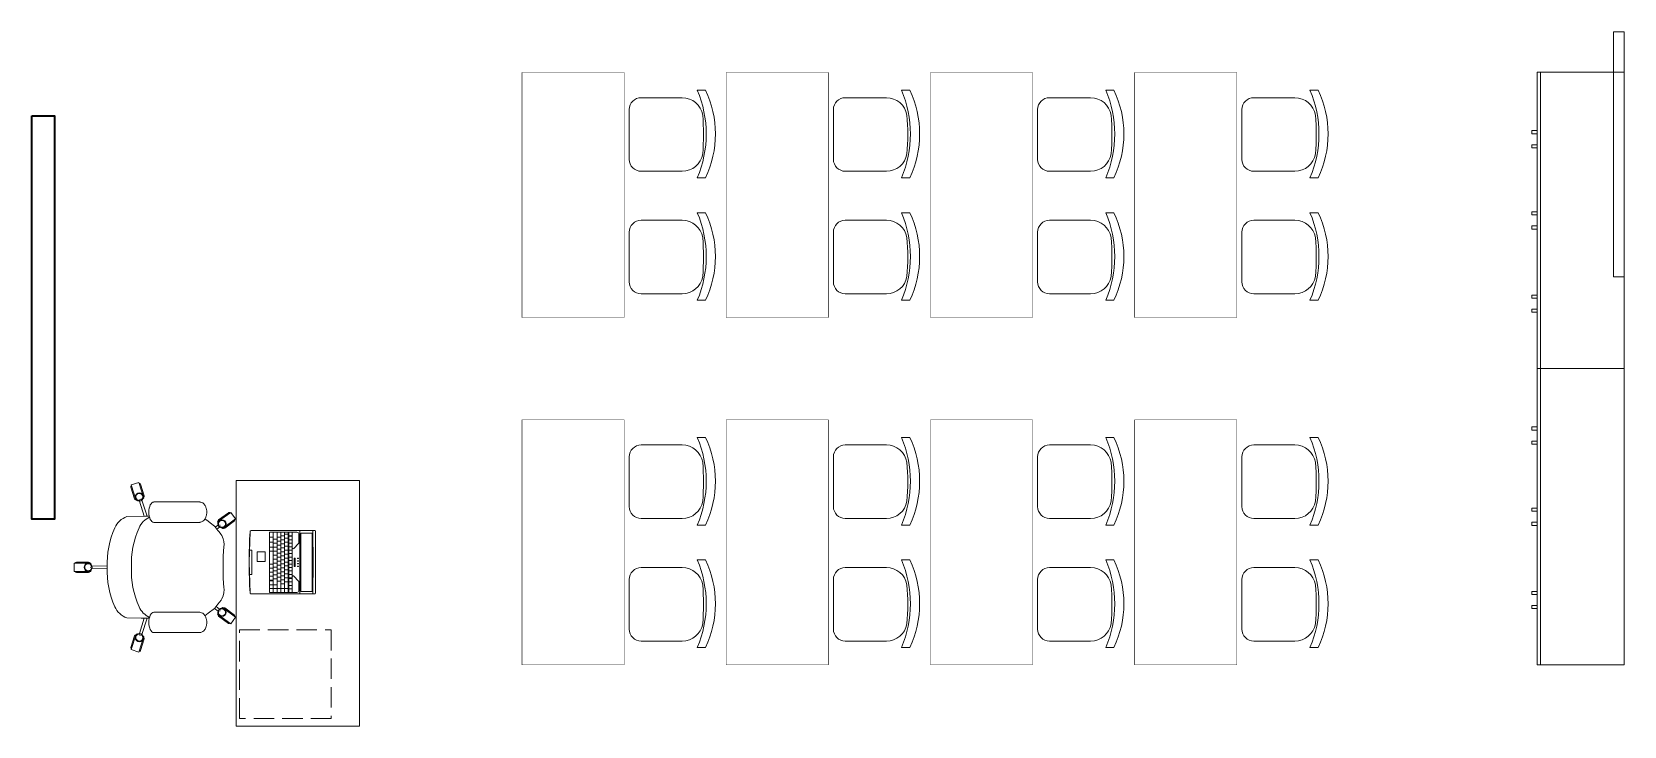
# Model space of a CAD drawing. Header units: millimetres. Extents: x -217756 to 263180, y 55413 to 130608.
# Drawn here: x 97811 to 105607, y 67246 to 70645 of the extents above; entities that cross this region are included whole.
import ezdxf

# ---------------------------------------------------------------- set-up
doc = ezdxf.new("R2010")
doc.units = ezdxf.units.MM
doc.linetypes.add('ГОСТ 2.303 4', pattern=[7, 5, -2, 0])
doc.layers.add('ТХ_мебель передв', color=250, linetype='Continuous', lineweight=13)
doc.layers.add('ТХ_обор_комп принт', color=30, linetype='Continuous', lineweight=13)

# ---------------------------------------------------------------- blocks, each defined once
blk = doc.blocks.new('тумба под доской')
for points in [[(-1450.6, -426.2), (0, -426.2), (0, 0), (-1450.6, 0)], [(-1164.7, -452.7), (-1148.9, -452.7), (-1148.9, -426.2), (-1164.7, -426.2)], [(-1095.9, -452.7), (-1080, -452.7), (-1080, -426.2), (-1095.9, -426.2)], [(-767.7, -452.7), (-751.8, -452.7), (-751.8, -426.2), (-767.7, -426.2)], [(-698.8, -452.7), (-683, -452.7), (-683, -426.2), (-698.8, -426.2)], [(-360, -452.7), (-344.1, -452.7), (-344.1, -426.2), (-360, -426.2)], [(-291.2, -452.7), (-275.3, -452.7), (-275.3, -426.2), (-291.2, -426.2)]]:
    blk.add_lwpolyline(points, close=True)
blk.add_lwpolyline([(-1450.6, -410.3), (0, -410.3)])
blk = doc.blocks.new('A$Cdd239fcc')
at = {"layer": 'ТХ_мебель передв', "rotation": 270}
for p in [(176023.2, -4291.3), (176023.2, -5741.9)]:
    blk.add_blockref('тумба под доской', p, dxfattribs=at)
blk = doc.blocks.new('СК33 790х830')
for p, q in [((-25.4, 658.7), (-25.4, 718.7)), ((-20.4, 728.7), (19.6, 728.7)), ((-20.4, 728.7), (-20.4, 648.7)), ((19.6, 728.7), (19.6, 648.7)), ((24.6, 658.7), (24.6, 718.7)), ((-20.4, 648.7), (-16.3, 648.7)), ((-7.5, 567.9), (-6.5, 641.6)), ((-2.4, 648.7), (1.6, 648.7)), ((6.6, 567.9), (5.6, 641.6)), ((15.5, 648.7), (19.6, 648.7)), ((-248.7, 471.7), (-250.3, 402.2)), ((247.8, 471.7), (249.4, 380.4)), ((-403.5, 450.5), (-415.6, 412.4)), ((-415.6, 412.4), (-339.4, 388.1)), ((-350.4, 386.4), (-407.6, 404.6)), ((-403.5, 450.5), (-327.2, 426.2)), ((-335.3, 434), (-392.4, 452.2)), ((-338.1, 392), (-339.4, 388.1)), ((-332.7, 409.1), (-333.9, 405.2)), ((-250.3, 372.2), (-328.7, 398.8)), ((-327.2, 426.2), (-328.5, 422.3)), ((-250.3, 387.2), (-324.8, 410.3)), ((-250.3, 402.2), (-250.3, 398.4)), ((-250.3, 398.4), (-250.3, 380.4)), ((249.4, 387.2), (323.9, 410.3)), ((249.4, 372.2), (327.9, 398.8)), ((402.6, 450.5), (326.4, 426.2)), ((326.4, 426.2), (327.6, 422.3)), ((331.8, 409.1), (333, 405.2)), ((334.4, 434), (391.5, 452.2)), ((337.3, 392), (338.5, 388.1)), ((414.7, 412.4), (338.5, 388.1)), ((349.5, 386.4), (406.7, 404.6)), ((402.6, 450.5), (414.7, 412.4)), ((-319.3, 343.9), (-320.4, 340)), ((-320.4, 140.1), (-320.4, 340)), ((-316.5, 348.5), (-319.3, 343.9)), ((-311.9, 352.8), (-316.5, 348.5)), ((-305.7, 356.6), (-311.9, 352.8)), ((-298.1, 359.7), (-305.7, 356.6)), ((-289.5, 362), (-298.1, 359.7)), ((-289.5, 362), (-289.1, 362.1)), ((-280, 363.5), (-289.1, 362.1)), ((-280, 363.5), (-279.4, 363.5)), ((-270.4, 363.9), (-279.4, 363.5)), ((-270.4, 363.9), (-261.5, 363.5)), ((-261.5, 363.5), (-260.9, 363.5)), ((-260.9, 363.5), (-251.8, 362.1)), ((-251.8, 362.1), (-251.4, 362)), ((-251.4, 362), (-242.8, 359.7)), ((-250.3, 380.4), (-250.3, 369.8)), ((-250.3, 369.8), (-250.3, 361.7)), ((-242.8, 359.7), (-235.2, 356.6)), ((-235.2, 356.6), (-229, 352.8)), ((-229, 352.8), (-224.4, 348.5)), ((-224.4, 348.5), (-221.6, 343.9)), ((-221.6, 343.9), (-220.4, 340)), ((-220.8, 140.1), (-220.4, 340)), ((220.7, 343.9), (219.6, 340)), ((219.6, 140.1), (219.6, 340)), ((223.5, 348.5), (220.7, 343.9)), ((228.1, 352.8), (223.5, 348.5)), ((234.3, 356.6), (228.1, 352.8)), ((241.9, 359.7), (234.3, 356.6)), ((250.5, 362), (241.9, 359.7)), ((249.4, 380.4), (249.4, 369.8)), ((249.4, 369.8), (249.4, 361.7)), ((250.5, 362), (250.9, 362.1)), ((260, 363.5), (250.9, 362.1)), ((260, 363.5), (260.6, 363.5)), ((269.6, 363.9), (260.6, 363.5)), ((269.6, 363.9), (278.5, 363.5)), ((278.5, 363.5), (279.1, 363.5)), ((279.1, 363.5), (288.2, 362.1)), ((288.2, 362.1), (288.6, 362)), ((288.6, 362), (297.2, 359.7)), ((297.2, 359.7), (304.8, 356.6)), ((304.8, 356.6), (311, 352.8)), ((311, 352.8), (315.6, 348.5)), ((315.6, 348.5), (318.4, 343.9)), ((318.4, 343.9), (319.1, 340.1)), ((319.6, 140.1), (319.6, 340)), ((-320.4, 140.1), (-320.4, 131.4)), ((-320.4, 131.4), (-320.4, 122.9)), ((-320.4, 122.9), (-320.4, 114.9)), ((-319.1, 108.6), (-320.4, 114.9)), ((-318.2, 106.4), (-319.1, 108.6)), ((-315.4, 100.3), (-318.2, 106.4)), ((-310.9, 94.9), (-315.4, 100.3)), ((-304.8, 90.2), (-310.9, 94.9)), ((-302.8, 88.6), (-304.8, 90.2)), ((-295.9, 85.2), (-302.8, 88.6)), ((-293.4, 84.1), (-295.9, 85.2)), ((-289.9, 83.1), (-293.4, 84.1)), ((-283.9, 81.5), (-289.9, 83.1)), ((-281, 80.9), (-283.9, 81.5)), ((-277.7, 80.5), (-281, 80.9)), ((-274.1, 80.3), (-277.7, 80.5)), ((-270.4, 80.2), (-274.1, 80.3)), ((-266.7, 80.3), (-270.4, 80.2)), ((-263.2, 80.5), (-266.7, 80.3)), ((-259.9, 80.9), (-263.2, 80.5)), ((-257, 81.5), (-259.9, 80.9)), ((-257, 81.5), (-251, 83.1)), ((-247.5, 84.1), (-251, 83.1)), ((-245, 85.2), (-247.5, 84.1)), ((-245, 85.2), (-238, 88.6)), ((-236, 90.2), (-238, 88.6)), ((-237.4, 89.1), (-225.3, 73)), ((-236, 90.2), (-230, 94.9)), ((-230, 94.9), (-225.5, 100.3)), ((-225.5, 100.3), (-222.7, 106.4)), ((-221.8, 108.6), (-222.7, 106.4)), ((-221.8, 108.6), (-220.8, 115)), ((-220.8, 140.1), (-220.8, 131.4)), ((-220.8, 131.4), (-220.8, 122.9)), ((-220.8, 122.9), (-220.8, 115)), ((-220.8, 115), (-220.8, 115)), ((219.6, 140.1), (219.6, 131.4)), ((219.6, 131.4), (219.6, 122.9)), ((219.6, 122.9), (219.6, 114.9)), ((219.6, 114.9), (220.2, 113.4)), ((220.9, 108.6), (220.2, 113.4)), ((221.8, 106.4), (220.9, 108.6)), ((224.6, 100.3), (221.8, 106.4)), ((229.1, 94.9), (224.6, 100.3)), ((236.6, 89), (224.6, 72.9)), ((235.2, 90.2), (229.1, 94.9)), ((237.2, 88.6), (235.2, 90.2)), ((244.1, 85.2), (237.2, 88.6)), ((246.6, 84.1), (244.1, 85.2)), ((250.1, 83.1), (246.6, 84.1)), ((256.1, 81.5), (250.1, 83.1)), ((259, 80.9), (256.1, 81.5)), ((262.3, 80.5), (259, 80.9)), ((265.9, 80.3), (262.3, 80.5)), ((269.6, 80.2), (265.9, 80.3)), ((273.3, 80.3), (269.6, 80.2)), ((276.8, 80.5), (273.3, 80.3)), ((280.1, 80.9), (276.8, 80.5)), ((283, 81.5), (280.1, 80.9)), ((283, 81.5), (289, 83.1)), ((292.5, 84.1), (289, 83.1)), ((295, 85.2), (292.5, 84.1)), ((295, 85.2), (302, 88.6)), ((304, 90.2), (302, 88.6)), ((304, 90.2), (310, 94.9)), ((310, 94.9), (314.5, 100.3)), ((314.5, 100.3), (317.3, 106.4)), ((318.2, 108.6), (317.3, 106.4)), ((318.2, 108.6), (319.1, 114.9)), ((319.2, 140.1), (319.2, 131.4)), ((319.2, 131.4), (319.2, 122.9)), ((319.2, 122.9), (319.2, 114.9)), ((319.2, 115), (319.2, 115)), ((-277.2, -37.6), (-230.1, 27.1)), ((-240.1, 22), (-275.3, -26.6)), ((-244.8, -61.1), (-197.8, 3.6)), ((-230.1, 27.1), (-226.8, 24.7)), ((-225.3, 73), (-202.3, 41.8)), ((-215.6, 16.5), (-212.3, 14.2)), ((-202.3, 41.8), (-214.8, 24.6)), ((-192.4, 34.1), (-204.9, 17.4)), ((-202.3, 41.8), (-200.9, 40.2)), ((-201.1, 6), (-197.8, 3.6)), ((-200.9, 40.2), (-180.9, 25.8)), ((-180.9, 25.8), (-161, 10)), ((-161, 10), (-158.5, 8.1)), ((-158.5, 8.1), (-155.5, 6.7)), ((-155.5, 6.7), (-140, -0.5)), ((-55.9, 0), (55.9, 0)), ((55.1, 0), (99.4, -4.1)), ((154.6, 6.7), (139.1, -0.5)), ((154.6, 6.7), (157.6, 8.1)), ((157.6, 8.1), (160.1, 9.9)), ((174.1, 21.2), (160.1, 9.9)), ((180, 25.7), (174.1, 21.2)), ((200, 40.1), (180, 25.7)), ((186.6, 30.4), (196.3, 17.4)), ((192.4, 6), (189.1, 3.6)), ((236.1, -61.1), (189.1, 3.6)), ((196.8, 37.8), (206.1, 24.6)), ((200, 40.1), (201.5, 41.6)), ((217.1, 63.1), (201.5, 41.6)), ((206.9, 16.5), (203.7, 14.2)), ((224.6, 72.9), (217.1, 63.1)), ((221.5, 27.1), (218.1, 24.7)), ((268.5, -37.6), (221.5, 27.1)), ((231.4, 22), (266.7, -26.6)), ((-277.2, -37.6), (-244.8, -61.1)), ((-199.6, -7.4), (-234.9, -56)), ((-140, -0.5), (-125, -3.6)), ((-125, -3.6), (-109.6, -4.9)), ((-109.6, -4.9), (-98.7, -4.1)), ((-98.7, -4.1), (-55.1, 0)), ((110.5, -5), (99.4, -4.1)), ((110.5, -5), (125, -3.7)), ((125, -3.7), (139.1, -0.5)), ((190.9, -7.4), (226.2, -56)), ((268.5, -37.6), (236.1, -61.1))]:
    blk.add_line(p, q)
for centre in [(-0.4, 660.7), (-344.7, 410.8), (343.9, 410.8), (-221, 5.7), (212.3, 5.7)]:
    blk.add_circle(centre, 20)
for centre, radius, start, end in [((-20.4, 718.7), 5, 90, 180), ((19.6, 718.7), 5, 0, 90), ((-20.4, 658.7), 5, 180, 270), ((-0.4, 660.7), 17, 279.46232, 260.53768), ((19.6, 658.7), 5, 270, 0), ((-15.4, 128.3), 439.7, 88.05526, 113.9054), ((14.5, 128.3), 439.7, 66.0946, 91.94474), ((-152.2, 436.1), 102.8, 113.66768, 159.76305), ((151.4, 436.1), 102.8, 20.23695, 66.33232), ((-406.1, 409.3), 5, 162.32754, 252.32754), ((-393.9, 447.5), 5, 72.32754, 162.32754), ((-344.7, 410.8), 17, 351.78986, 332.86522), ((-336.8, 429.2), 5, 342.32754, 72.32754), ((-152.2, 317.7), 102.8, 113.66768, 155.39861), ((-15.4, 9.9), 439.7, 88.05526, 113.9054), ((14.5, 9.9), 439.7, 66.0946, 91.94474), ((151.4, 317.7), 102.8, 24.60139, 66.33232), ((343.9, 410.8), 17, 207.13478, 188.21014), ((335.9, 429.2), 5, 107.67246, 197.67246), ((393, 447.5), 5, 17.67246, 107.67246), ((405.2, 409.3), 5, 287.67246, 17.67246), ((-348.9, 391.1), 5, 252.32754, 342.32754), ((348, 391.1), 5, 197.67246, 287.67246), ((-236, 19), 5, 54, 144), ((-221, 5.7), 17, 63.46232, 44.53768), ((212.3, 5.7), 17, 135.46232, 116.53768), ((227.3, 19), 5, 36, 126), ((-271.3, -29.5), 5, 144, 234), ((-238.9, -53), 5, 234, 324), ((-203.6, -4.5), 5, 324, 54), ((195, -4.5), 5, 126, 216), ((230.2, -53), 5, 216, 306), ((262.6, -29.5), 5, 306, 36)]:
    blk.add_arc(centre, radius, start, end)
blk = doc.blocks.new('laptop')
at = {"color": 0}
for p, q in [((-150.3, 324.5), (-155, 323.2)), ((-150.3, 324.5), (-155, 323.2)), ((-155, 323.2), (-155, 9.7)), ((-155, 323.2), (-155, 9.7)), ((-150.3, 312.7), (-155, 311.4)), ((0, 325.7), (-150.3, 324.5)), ((0, 325.7), (-150.3, 324.5)), ((0, 313.9), (-150.3, 312.7)), ((150.3, 324.5), (0, 325.7)), ((150.3, 324.5), (0, 325.7)), ((150.3, 312.7), (0, 313.9)), ((155, 323.2), (150.3, 324.5)), ((155, 323.2), (150.3, 324.5)), ((155, 311.4), (150.3, 312.7)), ((155, 9.7), (155, 323.2)), ((155, 9.7), (155, 323.2)), ((155, 248), (-155, 248)), ((-147, 210), (-147, 234)), ((-143, 308.8), (-140, 309.5)), ((-143, 253.6), (-143, 308.8)), ((-140, 252.9), (-143, 253.6)), ((-140, 309.5), (140, 309.5)), ((140, 252.9), (-140, 252.9)), ((-137, 244), (-95.6, 244)), ((-68, 218.5), (-92, 242.5)), ((-18.5, 241.8), (-20.5, 241.8)), ((-20.5, 241.8), (-20.5, 236.8)), ((-20.5, 236.8), (-18.5, 236.8)), ((-18.5, 236.8), (-18.5, 241.8)), ((-5.5, 241.8), (-7.5, 241.8)), ((-7.5, 241.8), (-7.5, 236.8)), ((-7.5, 236.8), (-5.5, 236.8)), ((-5.5, 236.8), (-5.5, 241.8)), ((7.5, 241.8), (5.5, 241.8)), ((5.5, 241.8), (5.5, 236.8)), ((5.5, 236.8), (7.5, 236.8)), ((7.5, 236.8), (7.5, 241.8)), ((20.5, 241.8), (18.5, 241.8)), ((18.5, 241.8), (18.5, 236.8)), ((18.5, 236.8), (20.5, 236.8)), ((20.5, 236.8), (20.5, 241.8)), ((68, 218.5), (92, 242.5)), ((95.6, 244), (137, 244)), ((140, 309.5), (143, 308.8)), ((143, 253.6), (140, 252.9)), ((143, 308.8), (143, 253.6)), ((147, 234), (147, 210)), ((-147, 210), (-147, 100)), ((147, 210), (-147, 210)), ((-147, 210), (-71.6, 210)), ((-130, 194.2), (-147, 194.2)), ((147, 191.7), (-147, 191.7)), ((147, 173.3), (-147, 173.3)), ((-138, 191.7), (-138, 173.3)), ((-130, 210), (-130, 194.2)), ((-129, 173.3), (-129, 155)), ((-127.5, 210), (-127.5, 194.2)), ((76.5, 194.2), (-127.5, 194.2)), ((-118.5, 191.7), (-118.5, 173.3)), ((-110.5, 210), (-110.5, 194.2)), ((-109.5, 173.3), (-109.5, 155)), ((-99, 191.7), (-99, 173.3)), ((-93.5, 210), (-93.5, 194.2)), ((-90, 173.3), (-90, 155)), ((-79.5, 191.7), (-79.5, 173.3)), ((-76.5, 210), (-76.5, 194.2)), ((-70.5, 173.3), (-70.5, 155)), ((-60, 191.7), (-60, 173.3)), ((-59.5, 210), (-59.5, 194.2)), ((-51, 173.3), (-51, 155)), ((-42.5, 210), (-42.5, 194.2)), ((-40.5, 191.7), (-40.5, 173.3)), ((-31.5, 173.3), (-31.5, 155)), ((-25.5, 210), (-25.5, 194.2)), ((-21, 191.7), (-21, 173.3)), ((-20.5, 226), (-20.5, 220.4)), ((20.5, 226), (-20.5, 226)), ((-20.5, 220.4), (20.5, 220.4)), ((-12, 173.3), (-12, 155)), ((-8.5, 210), (-8.5, 194.2)), ((-1.5, 191.7), (-1.5, 173.3)), ((7.5, 173.3), (7.5, 155)), ((8.5, 210), (8.5, 194.2)), ((18, 191.7), (18, 173.3)), ((20.5, 220.4), (20.5, 226)), ((25.5, 210), (25.5, 194.2)), ((27, 173.3), (27, 155)), ((37.5, 191.7), (37.5, 173.3)), ((42.5, 210), (42.5, 194.2)), ((46.5, 173.3), (46.5, 155)), ((57, 191.7), (57, 173.3)), ((59.5, 210), (59.5, 194.2)), ((66, 173.3), (66, 155)), ((68.8, 210), (68.8, 211.3)), ((68.8, 210), (68.8, 211.3)), ((147, 210), (68.8, 210)), ((76.5, 210), (76.5, 194.2)), ((76.5, 191.7), (76.5, 173.3)), ((79, 210), (79, 194.2)), ((147, 194.2), (79, 194.2)), ((85.5, 173.3), (85.5, 155)), ((96, 210), (96, 194.2)), ((96, 191.7), (96, 173.3)), ((105, 173.3), (105, 155)), ((113, 210), (113, 194.2)), ((129, 191.7), (129, 100)), ((130, 210), (130, 194.2)), ((147, 210), (147, 100)), ((147, 155), (-147, 155)), ((147, 136.7), (-147, 136.7)), ((147, 118.3), (-147, 118.3)), ((147, 100), (-147, 100)), ((-122.7, 118.3), (-122.7, 100)), ((-122.5, 155), (-122.5, 136.7)), ((-113.5, 136.7), (-113.5, 118.3)), ((-103, 155), (-103, 136.7)), ((-98.3, 118.3), (-98.3, 100)), ((-94, 136.7), (-94, 118.3)), ((-83.5, 155), (-83.5, 136.7)), ((-74.5, 136.7), (-74.5, 118.3)), ((-74, 118.3), (-74, 100)), ((-64, 155), (-64, 136.7)), ((-55, 136.7), (-55, 118.3)), ((-54.5, 118.3), (-54.5, 100)), ((-44.5, 155), (-44.5, 136.7)), ((-35.5, 136.7), (-35.5, 118.3)), ((-25, 155), (-25, 136.7)), ((-16, 136.7), (-16, 118.3)), ((-5.5, 155), (-5.5, 136.7)), ((3.5, 136.7), (3.5, 118.3)), ((9.5, 118.3), (9.5, 100)), ((14, 155), (14, 136.7)), ((23, 136.7), (23, 118.3)), ((29, 118.3), (29, 100)), ((33.5, 155), (33.5, 136.7)), ((42.5, 136.7), (42.5, 118.3)), ((48.5, 118.3), (48.5, 100)), ((53, 155), (53, 136.7)), ((62, 136.7), (62, 118.3)), ((68, 118.3), (68, 100)), ((72.5, 155), (72.5, 136.7)), ((81.5, 136.7), (81.5, 118.3)), ((87.5, 118.3), (87.5, 100)), ((90, 118.3), (90, 100)), ((92, 155), (92, 136.7)), ((109.5, 136.7), (109.5, 100)), ((-155, 9.7), (-154.5, 7.6)), ((-154.5, 7.6), (-152.4, 5.3)), ((-152.4, 5.3), (-150.3, 4.7)), ((-150.3, 4.7), (0, 0)), ((-59, 14), (-59, 0.7)), ((59, 14), (-59, 14)), ((-59, 0.7), (-59, 14)), ((-59, 14), (59, 14)), ((0, 0), (150.3, 4.7)), ((59, 0.7), (59, 14)), ((59, 14), (59, 0.7)), ((150.3, 4.7), (153.2, 5.9)), ((153.2, 5.9), (154.7, 7.9)), ((154.7, 7.9), (155, 9.7))]:
    blk.add_line(p, q, dxfattribs=at)
blk.add_lwpolyline([(-51.9, 78.7), (-4, 78.7), (-4, 39.2), (-51.9, 39.2)], close=True, dxfattribs=at)
for centre, radius, start, end in [((-137, 234), 10, 90, 180), ((-95.6, 239), 5, 45, 90), ((95.6, 239), 5, 90, 135), ((137, 234), 10, 0, 90), ((-71.6, 215), 5, 270, 45), ((71.6, 215), 5, 135, 236.11751), ((-150, 9.7), 5, 180, 266.41668), ((0, 2405), 2405, 266.41668, 273.58332), ((150, 9.7), 5, 273.58332, 0)]:
    blk.add_arc(centre, radius, start, end, dxfattribs=at)
blk = doc.blocks.new('стол учителя комп класс')
at = {"ltscale": 250.120383}
blk.add_lwpolyline([(0, 0), (1201.8, 0), (1201.8, 603.5), (0, 603.5)], close=True, dxfattribs=at)
at = {"linetype": 'ГОСТ 2.303 4', "ltscale": 20}
blk.add_lwpolyline([(37.1, 587.7), (471.2, 587.7), (471.2, 137.6), (37.1, 137.6)], close=True, dxfattribs=at)
blk.add_blockref('СК33 790х830', (778.2, 667.1))
at = {"rotation": 180}
blk.add_blockref('laptop', (802.1, 540), dxfattribs=at)
blk = doc.blocks.new('A$C00448f35')
at = {"layer": 'ТХ_мебель передв', "ltscale": 250.120383, "rotation": 90}
blk.add_blockref('стол учителя комп класс', (169830.4, -6041.9), dxfattribs=at)
blk = doc.blocks.new('Стул парты')
for points in [[(-95.3, -360, -0.36493), (-180, -259.4), (-180, -58.2, -0.414078), (-121.8, 0), (121.8, 0, -0.414078), (180, -58.2), (180, -259.4, -0.36493), (95.3, -360, -0.041656)], [(-211.8, -333.5, 0.203875), (217.1, -333.5), (217.1, -373.5, -0.227009), (-211.8, -373.5)]]:
    blk.add_lwpolyline(points, format="xyb", close=True)
blk = doc.blocks.new('A$Ca9275210')
at = {"layer": 'ТХ_мебель передв', "rotation": 89.99999999999999}
for p in [(180214.8, -49015), (181214.8, -49015), (182214.8, -49015), (183214.8, -49015), (180214.8, -49615), (181214.8, -49615), (182214.8, -49615), (183214.8, -49615), (180214.8, -50715), (181214.8, -50715), (182214.8, -50715), (183214.8, -50715), (180214.8, -51315), (181214.8, -51315), (182214.8, -51315), (183214.8, -51315)]:
    blk.add_blockref('Стул парты', p, dxfattribs=at)
blk = doc.blocks.new('У018')
at = {"layer": 'ТХ_мебель передв', "ltscale": 100, "const_width": 2}
blk.add_lwpolyline([(94750.1, 82280.2), (95250.1, 82280.2), (95250.1, 81080.2), (94750.1, 81080.2)], close=True, dxfattribs=at)
blk = doc.blocks.new('A$C4ae871f7')
at = {"layer": 'ТХ_мебель передв', "rotation": 180}
for p in [(120223.3, 65175.2), (121223.3, 65175.2), (122223.3, 65175.2), (123223.3, 65175.2), (120223.3, 63475.2), (121223.3, 63475.2), (122223.3, 63475.2), (123223.3, 63475.2)]:
    blk.add_blockref('У018', p, dxfattribs=at)

msp = doc.modelspace()

# ---------------------------------------------------------------- linework, layer by layer
at = {"layer": 'ТХ_мебель передв'}
msp.add_lwpolyline([(105607.5, 70644.5), (105554.5, 70644.5), (105554.5, 69444.5), (105607.5, 69444.5)], close=True, dxfattribs=at)
at = {"layer": 'ТХ_обор_комп принт', "color": 18, "lineweight": 35, "true_color": 0x000000}
msp.add_lwpolyline([(97810.9, 70233), (97922.1, 70233), (97922.1, 68258.3), (97810.9, 68258.3)], close=True, dxfattribs=at)

# ---------------------------------------------------------------- block references
for name, p in [('A$Cdd239fcc', (-70415.7, 73287.5)), ('A$Ca9275210', (-79479.1, 119157.1)), ('A$C4ae871f7', (75237.5, 86350.7)), ('A$C00448f35', (-70415.7, 73287.5))]:
    msp.add_blockref(name, p)

doc.saveas('drawing.dxf')
